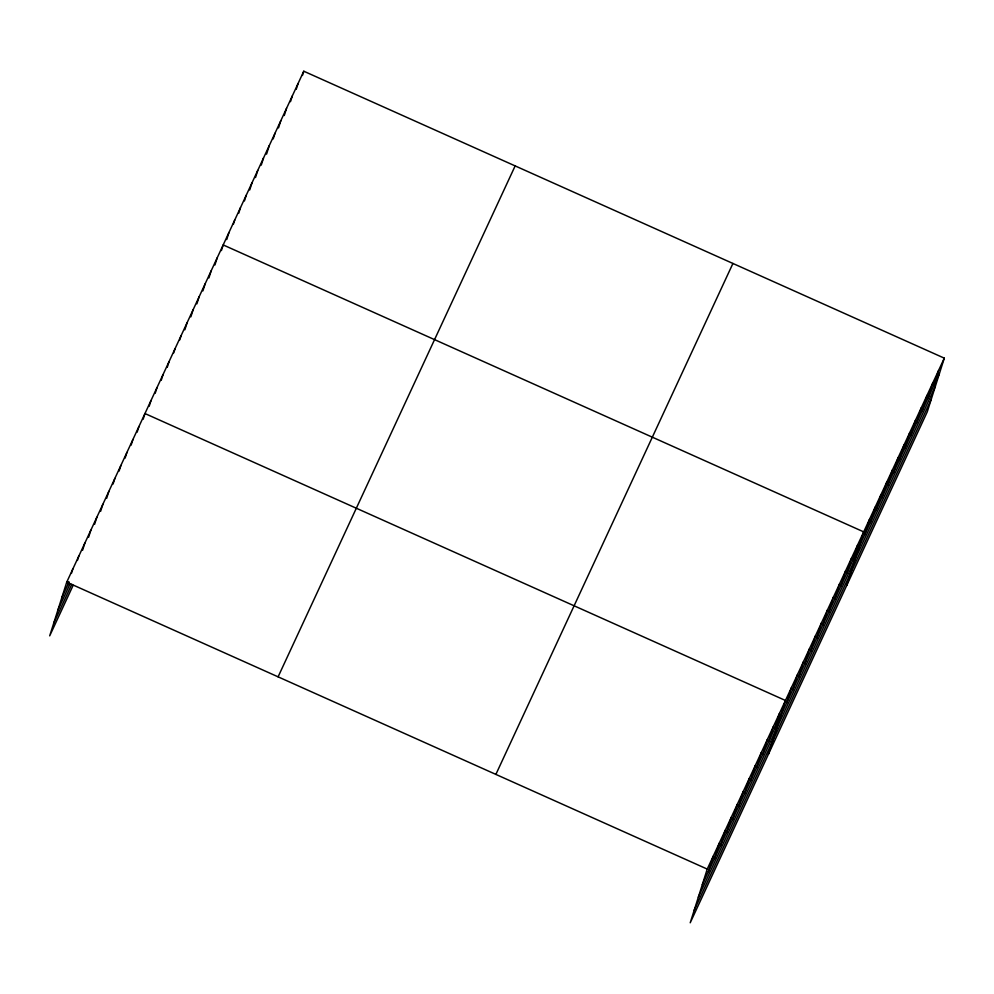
<?xml version="1.0" encoding="UTF-8"?>
<svg xmlns="http://www.w3.org/2000/svg" width="994" height="994" viewBox="0 0 994 994"><rect width="100%" height="100%" fill="white"/><g stroke="black" fill="none" stroke-linecap="round" stroke-linejoin="round"><path stroke-width="1.49" d="M944.3 358.151L707.243 869.091L690.221 922.78L927.265 411.839L944.3 358.151L303.779 71.22L66.735 582.161L49.7 635.849L73.171 585.267M67.828 584.708L68.723 581.888M71.406 573.414L72.748 569.189M77.42 560.442L78.762 556.218M82.552 550.303L84.788 543.246M88.565 537.332L90.802 530.274M94.579 524.36L96.816 517.302M100.593 511.388L102.842 504.331M106.619 498.416L108.855 491.359M113.08 484.041L114.869 478.4M119.094 471.069L120.895 465.428M125.12 458.097L126.909 452.456M131.133 445.126L132.923 439.485M137.147 432.154L138.936 426.513M143.173 419.195L144.962 413.541L785.471 700.484L768.449 754.173M149.187 406.223L150.976 400.57M155.201 393.251L156.99 387.61M161.227 380.28L163.016 374.639M167.24 367.308L169.03 361.667M173.702 352.932L175.043 348.695M179.715 339.96L181.07 335.723M184.847 329.809L187.083 322.752M190.86 316.837L193.097 309.78M196.874 303.866L199.111 296.821M202.9 290.907L205.137 283.849M208.914 277.935L211.15 270.877M214.928 264.963L217.164 257.906M221.401 250.575L223.19 244.934L863.699 531.877L846.664 585.565M226.707 239.579L228.943 232.521M233.354 224.346L234.696 220.121M238.672 213.35L240.461 207.709M244.425 200.95L246.214 195.296M249.73 189.953L251.967 182.896M255.495 177.541L257.732 170.483M261.248 165.128L263.485 158.071M266.554 154.132L269.237 145.671M273.213 138.899L275.003 133.258M278.519 127.903L280.755 120.846M284.272 115.503L286.508 108.445M290.484 101.674L292.273 96.033M296.237 89.274L298.026 83.62M302.437 75.445L303.779 71.22M708.337 871.639L713.27 856.12M714.363 858.667L719.283 843.148M720.377 845.708L725.297 830.176M726.39 832.736L731.323 817.217M732.416 819.764L737.337 804.245M738.43 806.793L743.35 791.274M744.444 793.821L749.377 778.302M750.47 780.849L755.39 765.33M756.484 767.877L761.404 752.359M762.497 754.918L767.418 739.387M768.511 741.946L773.444 726.428M774.537 728.975L779.458 713.456M786.565 703.031L791.497 687.513M792.591 690.06L797.511 674.541M798.604 677.088L803.525 661.569M804.618 664.129L809.551 648.597M810.644 651.157L815.565 635.626M816.658 638.185L821.578 622.666M822.672 625.214L827.592 609.695M828.685 612.242L833.618 596.723M834.711 599.27L839.632 583.751M840.725 586.298L845.645 570.78M846.739 573.339L851.672 557.808M852.765 560.367L857.685 544.836M864.531 534.983L869.464 519.464M870.297 522.571L875.217 507.052M876.049 510.171L880.97 494.652M881.802 497.758L886.735 482.239M887.567 485.345L892.488 469.827M893.32 472.945L898.241 457.426M899.073 460.533L904.006 445.014M904.838 448.12L909.759 432.601M910.591 435.72L915.511 420.201M916.344 423.307L921.276 407.788M922.109 410.895L927.029 395.376M927.862 398.495L932.782 382.976M933.614 386.082L938.547 370.563M61.814 597.68L69.033 582.111M57.814 610.279L69.853 584.335M53.701 623.25L71.754 584.335M278.096 676.839L515.153 165.911M495.882 774.401L732.926 263.46M702.323 884.61L939.38 373.669M698.335 897.209L935.379 386.268M694.21 910.193L931.266 399.253M66.735 582.161L707.243 869.091"/></g></svg>
